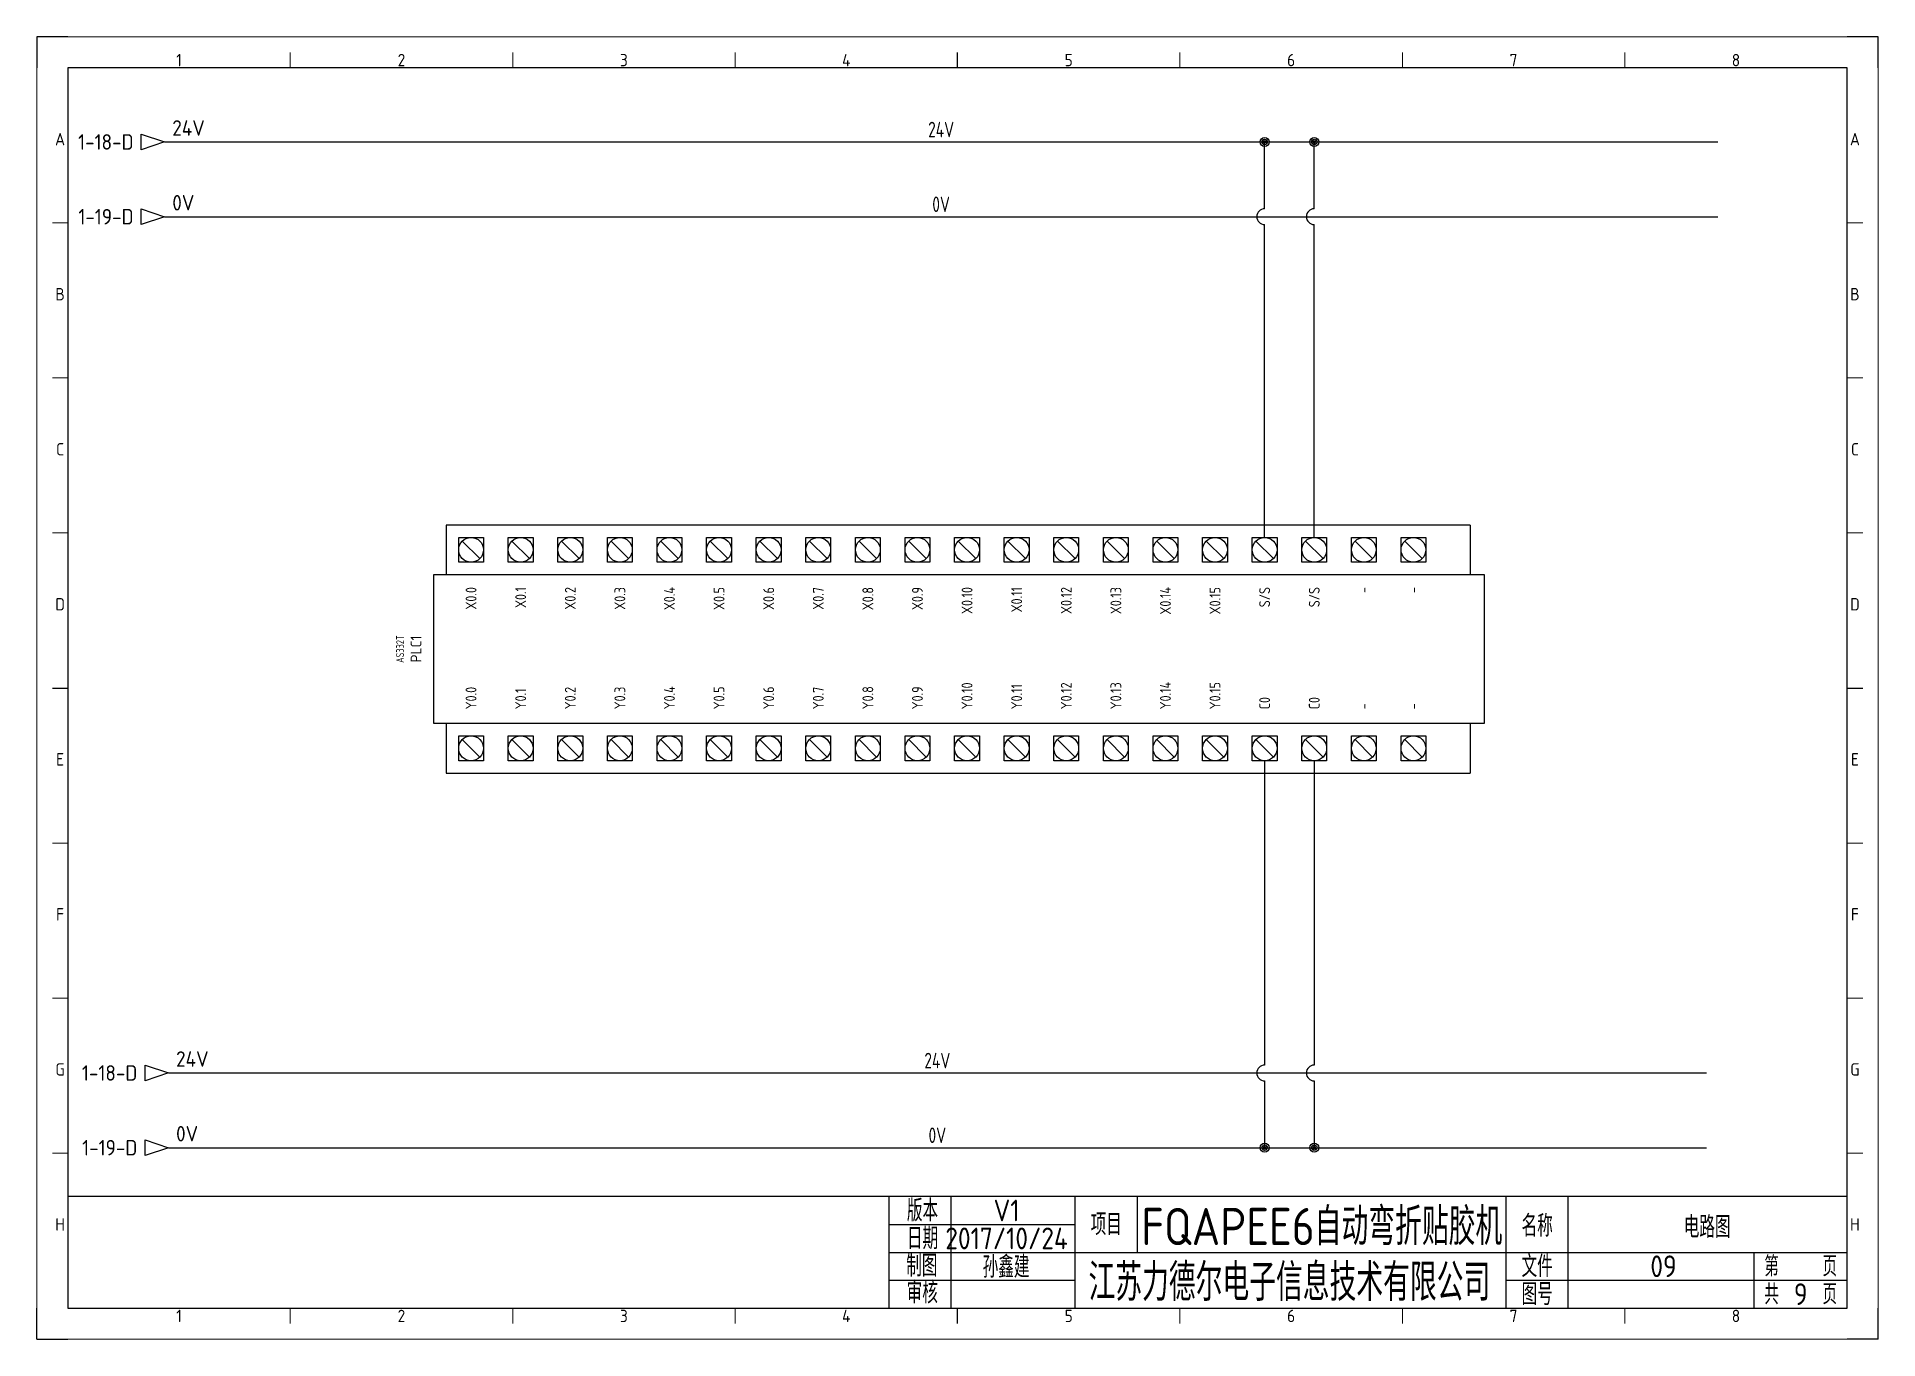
# Model space of a CAD drawing. Header units: millimetres. Extents: x 2425 to 3019, y 1396 to 1816.
import ezdxf
from ezdxf.enums import TextEntityAlignment as Align

# ---------------------------------------------------------------- set-up
doc = ezdxf.new("R2010")
doc.units = ezdxf.units.MM
for name, color, linetype in [('AE_BOR', 1, 'Continuous'), ('DESC', 150, 'Continuous'), ('SYMS', 7, 'Continuous'), ('TAGS', 150, 'Continuous'), ('TERMS', 123, 'Continuous'), ('WIRENO', 72, 'Continuous'), ('WIREREF_DEST', 52, 'Continuous'), ('WIRES', 7, 'Continuous'), ('XREF', 7, 'Continuous'), ('图框_标题栏属性', 1, 'Continuous'), ('图框_标题栏文字', 6, 'Continuous')]:
    doc.layers.add(name, color=color, linetype=linetype)
doc.styles.add('ACGBTS', font='ISOCP.SHX')
doc.styles.get("Standard").update_dxf_attribs({"font": 'arial.ttf'})
doc.styles.add('WD_IEC', font='ISOCP2.shx', dxfattribs={"height": 4, "bigfont": 'gbcbig.shx'})
doc.styles.add('工程字', font='gbenor.shx', dxfattribs={"bigfont": 'gbcbig.shx'})

# ---------------------------------------------------------------- blocks, each defined once
blk = doc.blocks.new('Border')
for p, q in [((584, 410), (10, 410)), ((10, 410), (10, 10)), ((584, 10), (584, 410)), ((10, 10), (584, 10))]:
    blk.add_line(p, q)
at = {"layer": 'AE_BOR', "color": 1, "lineweight": 30}
for p, q in [((10, 420), (0, 420)), ((0, 420), (0, 410)), ((594, 420), (584, 420)), ((594, 410), (594, 420)), ((297, 410), (297, 415)), ((5, 210), (10, 210)), ((584, 210), (589, 210)), ((0, 0), (0, 10)), ((297, 5), (297, 10)), ((594, 0), (594, 10)), ((0, 0), (10, 0)), ((594, 0), (584, 0))]:
    blk.add_line(p, q, dxfattribs=at)
at = {"layer": 'AE_BOR', "color": 1, "lineweight": 15}
for p, q in [((0, 420), (594, 420)), ((0, 0), (0, 420)), ((594, 420), (594, 0)), ((81.75, 410), (81.75, 415)), ((153.5, 410), (153.5, 415)), ((225.25, 410), (225.25, 415)), ((368.75, 410), (368.75, 415)), ((440.5, 410), (440.5, 415)), ((512.25, 410), (512.25, 415)), ((10, 360), (5, 360)), ((589, 360), (584, 360)), ((10, 310), (5, 310)), ((589, 310), (584, 310)), ((10, 260), (5, 260)), ((589, 260), (584, 260)), ((10, 160), (5, 160)), ((589, 160), (584, 160)), ((10, 110), (5, 110)), ((589, 110), (584, 110)), ((10, 60), (5, 60)), ((589, 60), (584, 60)), ((81.75, 5), (81.75, 10)), ((153.5, 5), (153.5, 10)), ((225.25, 5), (225.25, 10)), ((368.75, 5), (368.75, 10)), ((440.5, 5), (440.5, 10)), ((512.25, 5), (512.25, 10)), ((594, 0), (0, 0))]:
    blk.add_line(p, q, dxfattribs=at)
at = {"layer": 'AE_BOR', "color": 1, "lineweight": 15, "style": 'ACGBTS'}
for s, p in [('1', (45.875, 412.5)), ('2', (117.625, 412.5)), ('3', (189.375, 412.5)), ('4', (261.125, 412.5)), ('5', (332.875, 412.5)), ('6', (404.625, 412.5)), ('7', (476.375, 412.5)), ('8', (548.125, 412.5)), ('A', (7.5, 387)), ('A', (586.5, 387)), ('B', (7.5, 337)), ('B', (586.5, 337)), ('C', (7.5, 287)), ('C', (586.5, 287)), ('D', (7.5, 237)), ('D', (586.5, 237)), ('E', (7.5, 187)), ('E', (586.5, 187)), ('F', (7.5, 137)), ('F', (586.5, 137)), ('G', (7.5, 87)), ('G', (586.5, 87)), ('H', (7.5, 37)), ('H', (586.5, 37)), ('1', (45.875, 7.5)), ('2', (117.625, 7.5)), ('3', (189.375, 7.5)), ('4', (261.125, 7.5)), ('5', (332.875, 7.5)), ('6', (404.625, 7.5)), ('7', (476.375, 7.5)), ('8', (548.125, 7.5))]:
    blk.add_text(s, height=4, dxfattribs=at).set_placement(p, align=Align.MIDDLE)
blk = doc.blocks.new('TITLE3')
for p, q in [((-309, 0), (-309, 36)), ((-289, 0), (-289, 36)), ((-249, 0), (-249, 36)), ((-249, 0), (-249, 36)), ((-249, 0), (-249, 36)), ((-229, 36), (-229, 27)), ((-110, 0), (-110, 36)), ((-90, 0), (-90, 36)), ((-309, 27), (-249, 27)), ((-229, 27), (-229, 18)), ((-309, 18), (-248.01, 18)), ((-249, 18), (0, 18)), ((-30, 0), (-30, 18)), ((-309, 9), (-249, 9)), ((-110, 9), (0, 9)), ((-289, 4.18), (-289, 4.18)), ((-289, 4.18), (-289, 4.18))]:
    blk.add_line(p, q)
blk.add_lwpolyline([(-309, 36), (-574, 36), (-574, 0), (-309, 0)], close=True)
blk.add_lwpolyline([(-309, 0), (0, 0), (0, 36), (-309, 36)])
at = {"flags": 9}
blk.add_attdef('WD_TB', (0, 0), '', height=2.5, dxfattribs=at)
at = {"layer": '图框_标题栏属性', "style": '工程字'}
for tag, height, p in [('版本', 7, (-271.17, 31.5)), ('项目', 12, (-169.5, 27)), ('名称', 7, (-45.16, 26.53)), ('日期', 7, (-271.17, 22.5)), ('制图', 7, (-271.33, 13.69)), ('公司名称', 12, (-179.94, 9)), ('文件', 7, (-59.26, 13.5)), ('页数', 7, (-15, 13.5)), ('审核', 7, (-270.7, 4.72)), ('图号', 7, (-59.26, 4.5)), ('总数', 7, (-15, 4.5))]:
    blk.add_attdef(tag, text='', height=height, dxfattribs=at).set_placement(p, align=Align.MIDDLE)
at = {"layer": '图框_标题栏文字', "style": '工程字'}
for s, height, p in [('版本', 7, (-298.29, 31.5)), ('项目', 7, (-239, 27)), ('名称', 7, (-100, 26.53)), ('日期', 7, (-298.29, 22.5)), ('制图', 7, (-298.51, 13.69)), ('文件', 7, (-100, 13.5)), ('第    页', 6.5, (-15, 13.5)), ('审核', 7, (-298.37, 5.01)), ('图号', 7, (-100, 4.5)), ('共    页', 6.5, (-15, 4.5))]:
    blk.add_text(s, height=height, dxfattribs=at).set_placement(p, align=Align.MIDDLE_CENTER)
blk = doc.blocks.new('PLCIO_AS332T')
for p, q in [((40.47, 36.99), (-289.88, 36.99)), ((-289.88, 36.99), (-289.88, 20.99)), ((40.47, 36.99), (40.47, 20.99)), ((-285.88, 32.99), (-277.88, 32.99)), ((-285.88, 24.99), (-285.88, 32.99)), ((-284.71, 31.82), (-279.05, 26.16)), ((-277.88, 32.99), (-277.88, 24.99)), ((-269.88, 32.99), (-261.88, 32.99)), ((-269.88, 24.99), (-269.88, 32.99)), ((-268.71, 31.82), (-263.05, 26.16)), ((-261.88, 32.99), (-261.88, 24.99)), ((-253.88, 32.99), (-245.88, 32.99)), ((-253.88, 24.99), (-253.88, 32.99)), ((-252.71, 31.82), (-247.05, 26.16)), ((-245.88, 32.99), (-245.88, 24.99)), ((-237.88, 32.99), (-229.88, 32.99)), ((-237.88, 32.99), (-229.88, 32.99)), ((-237.88, 24.99), (-237.88, 32.99)), ((-237.88, 24.99), (-237.88, 32.99)), ((-236.71, 31.82), (-231.05, 26.16)), ((-229.88, 32.99), (-229.88, 24.99)), ((-229.88, 32.99), (-229.88, 24.99)), ((-221.88, 32.99), (-213.88, 32.99)), ((-221.88, 24.99), (-221.88, 32.99)), ((-220.71, 31.82), (-215.05, 26.16)), ((-213.88, 32.99), (-213.88, 24.99)), ((-205.88, 32.99), (-197.88, 32.99)), ((-205.88, 24.99), (-205.88, 32.99)), ((-204.71, 31.82), (-199.05, 26.16)), ((-197.88, 32.99), (-197.88, 24.99)), ((-189.88, 32.99), (-181.88, 32.99)), ((-189.88, 24.99), (-189.88, 32.99)), ((-188.71, 31.82), (-183.05, 26.16)), ((-181.88, 32.99), (-181.88, 24.99)), ((-173.88, 32.99), (-165.88, 32.99)), ((-173.88, 24.99), (-173.88, 32.99)), ((-172.71, 31.82), (-167.05, 26.16)), ((-165.88, 32.99), (-165.88, 24.99)), ((-157.88, 32.99), (-149.88, 32.99)), ((-157.88, 24.99), (-157.88, 32.99)), ((-156.71, 31.82), (-151.05, 26.16)), ((-149.88, 32.99), (-149.88, 24.99)), ((-141.88, 32.99), (-133.88, 32.99)), ((-141.88, 24.99), (-141.88, 32.99)), ((-140.71, 31.82), (-135.05, 26.16)), ((-133.88, 32.99), (-133.88, 24.99)), ((-125.88, 32.99), (-117.88, 32.99)), ((-125.88, 24.99), (-125.88, 32.99)), ((-124.71, 31.82), (-119.05, 26.16)), ((-117.88, 32.99), (-117.88, 24.99)), ((-109.88, 32.99), (-101.88, 32.99)), ((-109.88, 24.99), (-109.88, 32.99)), ((-108.71, 31.82), (-103.05, 26.16)), ((-101.88, 32.99), (-101.88, 24.99)), ((-93.88, 32.99), (-85.88, 32.99)), ((-93.88, 24.99), (-93.88, 32.99)), ((-92.71, 31.82), (-87.05, 26.16)), ((-85.88, 32.99), (-85.88, 24.99)), ((-77.88, 32.99), (-69.88, 32.99)), ((-77.88, 24.99), (-77.88, 32.99)), ((-76.71, 31.82), (-71.05, 26.16)), ((-69.88, 32.99), (-69.88, 24.99)), ((-61.88, 32.99), (-53.88, 32.99)), ((-61.88, 24.99), (-61.88, 32.99)), ((-60.71, 31.82), (-55.05, 26.16)), ((-53.88, 32.99), (-53.88, 24.99)), ((-45.88, 32.99), (-37.88, 32.99)), ((-45.88, 24.99), (-45.88, 32.99)), ((-44.71, 31.82), (-39.05, 26.16)), ((-37.88, 32.99), (-37.88, 24.99)), ((-29.88, 32.99), (-21.88, 32.99)), ((-29.88, 24.99), (-29.88, 32.99)), ((-28.71, 31.82), (-23.05, 26.16)), ((-21.88, 32.99), (-21.88, 24.99)), ((-13.88, 32.99), (-5.88, 32.99)), ((-13.88, 24.99), (-13.88, 32.99)), ((-12.71, 31.82), (-7.05, 26.16)), ((-5.88, 32.99), (-5.88, 24.99)), ((2.12, 32.99), (10.12, 32.99)), ((2.12, 24.99), (2.12, 32.99)), ((3.29, 31.82), (8.95, 26.16)), ((10.12, 32.99), (10.12, 24.99)), ((18.12, 32.99), (26.12, 32.99)), ((18.12, 24.99), (18.12, 32.99)), ((19.29, 31.82), (24.95, 26.16)), ((26.12, 32.99), (26.12, 24.99)), ((-277.88, 24.99), (-285.88, 24.99)), ((-261.88, 24.99), (-269.88, 24.99)), ((-245.88, 24.99), (-253.88, 24.99)), ((-229.88, 24.99), (-237.88, 24.99)), ((-229.88, 24.99), (-237.88, 24.99)), ((-213.88, 24.99), (-221.88, 24.99)), ((-197.88, 24.99), (-205.88, 24.99)), ((-181.88, 24.99), (-189.88, 24.99)), ((-165.88, 24.99), (-173.88, 24.99)), ((-149.88, 24.99), (-157.88, 24.99)), ((-133.88, 24.99), (-141.88, 24.99)), ((-117.88, 24.99), (-125.88, 24.99)), ((-101.88, 24.99), (-109.88, 24.99)), ((-85.88, 24.99), (-93.88, 24.99)), ((-69.88, 24.99), (-77.88, 24.99)), ((-53.88, 24.99), (-61.88, 24.99)), ((-37.88, 24.99), (-45.88, 24.99)), ((-21.88, 24.99), (-29.88, 24.99)), ((-5.88, 24.99), (-13.88, 24.99)), ((10.12, 24.99), (2.12, 24.99)), ((26.12, 24.99), (18.12, 24.99)), ((-293.88, 20.99), (44.95, 20.99)), ((-293.88, -27.01), (-293.88, 20.99)), ((44.95, 20.99), (44.95, -27.01)), ((-289.88, -27.01), (-293.88, -27.01)), ((-49.88, -27.01), (-289.88, -27.01)), ((-289.88, -27.01), (-289.88, -43.01)), ((44.95, -27.01), (-49.88, -27.01)), ((40.47, -27.01), (40.47, -43.01)), ((-285.88, -39.01), (-285.88, -31.01)), ((-285.88, -31.01), (-277.88, -31.01)), ((-284.71, -32.18), (-279.05, -37.84)), ((-277.88, -31.01), (-277.88, -39.01)), ((-269.88, -39.01), (-269.88, -31.01)), ((-269.88, -39.01), (-269.88, -31.01)), ((-269.88, -31.01), (-261.88, -31.01)), ((-269.88, -31.01), (-261.88, -31.01)), ((-268.71, -32.18), (-263.05, -37.84)), ((-261.88, -31.01), (-261.88, -39.01)), ((-261.88, -31.01), (-261.88, -39.01)), ((-253.88, -39.01), (-253.88, -31.01)), ((-253.88, -39.01), (-253.88, -31.01)), ((-253.88, -31.01), (-245.88, -31.01)), ((-253.88, -31.01), (-245.88, -31.01)), ((-252.71, -32.18), (-247.05, -37.84)), ((-245.88, -31.01), (-245.88, -39.01)), ((-245.88, -31.01), (-245.88, -39.01)), ((-237.88, -39.01), (-237.88, -31.01)), ((-237.88, -39.01), (-237.88, -31.01)), ((-237.88, -31.01), (-229.88, -31.01)), ((-237.88, -31.01), (-229.88, -31.01)), ((-236.71, -32.18), (-231.05, -37.84)), ((-229.88, -31.01), (-229.88, -39.01)), ((-229.88, -31.01), (-229.88, -39.01)), ((-221.88, -39.01), (-221.88, -31.01)), ((-221.88, -39.01), (-221.88, -31.01)), ((-221.88, -31.01), (-213.88, -31.01)), ((-221.88, -31.01), (-213.88, -31.01)), ((-220.71, -32.18), (-215.05, -37.84)), ((-213.88, -31.01), (-213.88, -39.01)), ((-213.88, -31.01), (-213.88, -39.01)), ((-205.88, -39.01), (-205.88, -31.01)), ((-205.88, -39.01), (-205.88, -31.01)), ((-205.88, -31.01), (-197.88, -31.01)), ((-205.88, -31.01), (-197.88, -31.01)), ((-204.71, -32.18), (-199.05, -37.84)), ((-197.88, -31.01), (-197.88, -39.01)), ((-197.88, -31.01), (-197.88, -39.01)), ((-189.88, -39.01), (-189.88, -31.01)), ((-189.88, -39.01), (-189.88, -31.01)), ((-189.88, -31.01), (-181.88, -31.01)), ((-189.88, -31.01), (-181.88, -31.01)), ((-188.71, -32.18), (-183.05, -37.84)), ((-181.88, -31.01), (-181.88, -39.01)), ((-181.88, -31.01), (-181.88, -39.01)), ((-173.88, -39.01), (-173.88, -31.01)), ((-173.88, -39.01), (-173.88, -31.01)), ((-173.88, -31.01), (-165.88, -31.01)), ((-173.88, -31.01), (-165.88, -31.01)), ((-172.71, -32.18), (-167.05, -37.84)), ((-165.88, -31.01), (-165.88, -39.01)), ((-165.88, -31.01), (-165.88, -39.01)), ((-157.88, -39.01), (-157.88, -31.01)), ((-157.88, -39.01), (-157.88, -31.01)), ((-157.88, -31.01), (-149.88, -31.01)), ((-157.88, -31.01), (-149.88, -31.01)), ((-156.71, -32.18), (-151.05, -37.84)), ((-149.88, -31.01), (-149.88, -39.01)), ((-149.88, -31.01), (-149.88, -39.01)), ((-141.88, -39.01), (-141.88, -31.01)), ((-141.88, -39.01), (-141.88, -31.01)), ((-141.88, -31.01), (-133.88, -31.01)), ((-141.88, -31.01), (-133.88, -31.01)), ((-140.71, -32.18), (-135.05, -37.84)), ((-133.88, -31.01), (-133.88, -39.01)), ((-133.88, -31.01), (-133.88, -39.01)), ((-125.88, -39.01), (-125.88, -31.01)), ((-125.88, -39.01), (-125.88, -31.01)), ((-125.88, -31.01), (-117.88, -31.01)), ((-125.88, -31.01), (-117.88, -31.01)), ((-124.71, -32.18), (-119.05, -37.84)), ((-117.88, -31.01), (-117.88, -39.01)), ((-117.88, -31.01), (-117.88, -39.01)), ((-109.88, -39.01), (-109.88, -31.01)), ((-109.88, -39.01), (-109.88, -31.01)), ((-109.88, -31.01), (-101.88, -31.01)), ((-109.88, -31.01), (-101.88, -31.01)), ((-108.71, -32.18), (-103.05, -37.84)), ((-101.88, -31.01), (-101.88, -39.01)), ((-101.88, -31.01), (-101.88, -39.01)), ((-93.88, -39.01), (-93.88, -31.01)), ((-93.88, -39.01), (-93.88, -31.01)), ((-93.88, -31.01), (-85.88, -31.01)), ((-93.88, -31.01), (-85.88, -31.01)), ((-92.71, -32.18), (-87.05, -37.84)), ((-85.88, -31.01), (-85.88, -39.01)), ((-85.88, -31.01), (-85.88, -39.01)), ((-77.88, -39.01), (-77.88, -31.01)), ((-77.88, -39.01), (-77.88, -31.01)), ((-77.88, -31.01), (-69.88, -31.01)), ((-77.88, -31.01), (-69.88, -31.01)), ((-76.71, -32.18), (-71.05, -37.84)), ((-69.88, -31.01), (-69.88, -39.01)), ((-69.88, -31.01), (-69.88, -39.01)), ((-61.88, -31.01), (-53.88, -31.01)), ((-61.88, -31.01), (-53.88, -31.01)), ((-61.88, -39.01), (-61.88, -31.01)), ((-61.88, -39.01), (-61.88, -31.01)), ((-60.71, -32.18), (-55.05, -37.84)), ((-53.88, -31.01), (-53.88, -39.01)), ((-53.88, -31.01), (-53.88, -39.01)), ((-45.88, -39.01), (-45.88, -31.01)), ((-45.88, -39.01), (-45.88, -31.01)), ((-45.88, -31.01), (-37.88, -31.01)), ((-45.88, -31.01), (-37.88, -31.01)), ((-44.71, -32.18), (-39.05, -37.84)), ((-37.88, -31.01), (-37.88, -39.01)), ((-37.88, -31.01), (-37.88, -39.01)), ((-29.88, -31.01), (-21.88, -31.01)), ((-29.88, -31.01), (-21.88, -31.01)), ((-29.88, -39.01), (-29.88, -31.01)), ((-29.88, -39.01), (-29.88, -31.01)), ((-28.71, -32.18), (-23.05, -37.84)), ((-21.88, -31.01), (-21.88, -39.01)), ((-21.88, -31.01), (-21.88, -39.01)), ((-13.88, -39.01), (-13.88, -31.01)), ((-13.88, -39.01), (-13.88, -31.01)), ((-13.88, -31.01), (-5.88, -31.01)), ((-13.88, -31.01), (-5.88, -31.01)), ((-12.71, -32.18), (-7.05, -37.84)), ((-5.88, -31.01), (-5.88, -39.01)), ((-5.88, -31.01), (-5.88, -39.01)), ((2.12, -39.01), (2.12, -31.01)), ((2.12, -39.01), (2.12, -31.01)), ((2.12, -31.01), (10.12, -31.01)), ((2.12, -31.01), (10.12, -31.01)), ((3.29, -32.18), (8.95, -37.84)), ((10.12, -31.01), (10.12, -39.01)), ((10.12, -31.01), (10.12, -39.01)), ((18.12, -31.01), (26.12, -31.01)), ((18.12, -31.01), (26.12, -31.01)), ((18.12, -39.01), (18.12, -31.01)), ((18.12, -39.01), (18.12, -31.01)), ((19.29, -32.18), (24.95, -37.84)), ((26.12, -31.01), (26.12, -39.01)), ((26.12, -31.01), (26.12, -39.01)), ((-277.88, -39.01), (-285.88, -39.01)), ((-261.88, -39.01), (-269.88, -39.01)), ((-261.88, -39.01), (-269.88, -39.01)), ((-245.88, -39.01), (-253.88, -39.01)), ((-245.88, -39.01), (-253.88, -39.01)), ((-229.88, -39.01), (-237.88, -39.01)), ((-229.88, -39.01), (-237.88, -39.01)), ((-213.88, -39.01), (-221.88, -39.01)), ((-213.88, -39.01), (-221.88, -39.01)), ((-197.88, -39.01), (-205.88, -39.01)), ((-197.88, -39.01), (-205.88, -39.01)), ((-181.88, -39.01), (-189.88, -39.01)), ((-181.88, -39.01), (-189.88, -39.01)), ((-165.88, -39.01), (-173.88, -39.01)), ((-165.88, -39.01), (-173.88, -39.01)), ((-149.88, -39.01), (-157.88, -39.01)), ((-149.88, -39.01), (-157.88, -39.01)), ((-133.88, -39.01), (-141.88, -39.01)), ((-133.88, -39.01), (-141.88, -39.01)), ((-117.88, -39.01), (-125.88, -39.01)), ((-117.88, -39.01), (-125.88, -39.01)), ((-101.88, -39.01), (-109.88, -39.01)), ((-101.88, -39.01), (-109.88, -39.01)), ((-85.88, -39.01), (-93.88, -39.01)), ((-85.88, -39.01), (-93.88, -39.01)), ((-69.88, -39.01), (-77.88, -39.01)), ((-69.88, -39.01), (-77.88, -39.01)), ((-53.88, -39.01), (-61.88, -39.01)), ((-53.88, -39.01), (-61.88, -39.01)), ((-37.88, -39.01), (-45.88, -39.01)), ((-37.88, -39.01), (-45.88, -39.01)), ((-21.88, -39.01), (-29.88, -39.01)), ((-21.88, -39.01), (-29.88, -39.01)), ((-5.88, -39.01), (-13.88, -39.01)), ((-5.88, -39.01), (-13.88, -39.01)), ((10.12, -39.01), (2.12, -39.01)), ((10.12, -39.01), (2.12, -39.01)), ((26.12, -39.01), (18.12, -39.01)), ((26.12, -39.01), (18.12, -39.01)), ((-289.88, -43.01), (40.47, -43.01))]:
    blk.add_line(p, q)
for centre in [(-281.88, 28.99), (-265.88, 28.99), (-249.88, 28.99), (-233.88, 28.99), (-217.88, 28.99), (-201.88, 28.99), (-185.88, 28.99), (-169.88, 28.99), (-153.88, 28.99), (-137.88, 28.99), (-121.88, 28.99), (-105.88, 28.99), (-89.88, 28.99), (-73.88, 28.99), (-57.88, 28.99), (-41.88, 28.99), (-25.88, 28.99), (-9.88, 28.99), (6.12, 28.99), (22.12, 28.99), (-281.88, -35.01), (-265.88, -35.01), (-249.88, -35.01), (-233.88, -35.01), (-217.88, -35.01), (-201.88, -35.01), (-185.88, -35.01), (-169.88, -35.01), (-153.88, -35.01), (-137.88, -35.01), (-121.88, -35.01), (-105.88, -35.01), (-89.88, -35.01), (-73.88, -35.01), (-57.88, -35.01), (-41.88, -35.01), (-25.88, -35.01), (-9.88, -35.01), (6.12, -35.01), (22.12, -35.01)]:
    blk.add_circle(centre, 4)
at = {"style": 'WD_IEC'}
for tag, p, width in [('DESCA41', (-283.38, 60.92), 0.9), ('DESCB41', (-276.38, 60.92), 0.9), ('DESCA42', (-267.38, 60.92), 0.9), ('DESCB42', (-260.38, 60.92), 0.9), ('DESCA43', (-251.38, 60.92), 0.9), ('DESCB43', (-244.38, 60.92), 0.9), ('DESCA44', (-235.38, 60.92), 0.9), ('DESCB44', (-228.38, 60.92), 0.9), ('DESCA45', (-219.38, 60.92), 0.9), ('DESCB45', (-212.38, 60.92), 0.9), ('DESCA46', (-203.38, 60.92), 0.9), ('DESCB46', (-196.38, 60.92), 0.9), ('DESCA47', (-187.38, 60.92), 0.9), ('DESCB47', (-180.38, 60.92), 0.9), ('DESCA48', (-171.38, 60.92), 0.9), ('DESCB48', (-164.38, 60.92), 0.9), ('DESCA49', (-155.38, 60.92), 0.9), ('DESCB49', (-148.38, 60.92), 0.9), ('DESCA50', (-139.38, 60.92), 0.9), ('DESCB50', (-132.38, 60.92), 0.9), ('DESCA51', (-123.38, 60.92), 0.9), ('DESCA52', (-107.38, 60.92), 0.9), ('DESCB52', (-100.38, 60.92), 0.9), ('DESCA53', (-91.38, 60.92), 0.9), ('DESCB53', (-84.38, 60.92), 0.9), ('DESCA54', (-75.38, 60.92), 0.9), ('DESCB54', (-68.38, 60.92), 0.9), ('DESCA55', (-59.38, 60.92), 0.9), ('DESCB55', (-52.38, 60.92), 0.9), ('DESCA56', (-43.38, 60.92), 0.9), ('DESCB56', (-36.38, 60.92), 0.9), ('DESCB51', (-116.38, 60.92), 0.9), ('WDTAGALT', (-331.88, -15.01), 0.8)]:
    blk.add_attdef(tag, p, '', height=4, rotation=90, dxfattribs=dict(at, width=width))
at = {"style": 'WD_IEC', "width": 0.9}
for tag, p in [('TERM41', (-279.88, 34.22)), ('TERM42', (-263.88, 34.22)), ('TERM43', (-247.88, 34.22)), ('TERM44', (-231.88, 34.22)), ('TERM45', (-215.88, 34.22)), ('TERM46', (-199.88, 34.22)), ('TERM47', (-183.88, 34.22)), ('TERM48', (-167.88, 34.22)), ('TERM49', (-151.88, 34.22)), ('TERM50', (-135.88, 34.22)), ('TERM51', (-119.88, 34.22)), ('TERM52', (-103.88, 34.22)), ('TERM53', (-87.88, 34.22)), ('TERM54', (-71.88, 34.22)), ('TERM55', (-55.88, 34.22)), ('TERM56', (-39.88, 34.22)), ('TERM57', (-23.88, 34.22)), ('TERM58', (-7.88, 34.22)), ('TERM59', (8.12, 34.22)), ('TERM60', (24.12, 34.22))]:
    blk.add_attdef(tag, text='', height=2.5, rotation=90, dxfattribs=at).set_placement(p, align=Align.TOP_LEFT)
at = {"style": 'WD_IEC', "flags": 1}
for tag, p in [('X2TERM41', (-281.88, 32.99)), ('X2TERM42', (-265.88, 32.99)), ('X2TERM43', (-249.88, 32.99)), ('X2TERM44', (-233.88, 32.99)), ('X2TERM45', (-217.88, 32.99)), ('X2TERM46', (-201.88, 32.99)), ('X2TERM47', (-185.88, 32.99)), ('X2TERM48', (-169.88, 32.99)), ('X2TERM49', (-153.88, 32.99)), ('X2TERM50', (-137.88, 32.99)), ('X2TERM51', (-121.88, 32.99)), ('X2TERM52', (-105.88, 32.99)), ('X2TERM53', (-89.88, 32.99)), ('X2TERM54', (-73.88, 32.99)), ('X2TERM55', (-57.88, 32.99)), ('X2TERM56', (-41.88, 32.99)), ('X2TERM57', (-25.88, 32.99)), ('X2TERM58', (-9.88, 32.99)), ('X2TERM59', (6.12, 32.99)), ('X2TERM60', (22.12, 32.99)), ('X8TERM01', (-281.88, -39.01)), ('X8TERM02', (-265.88, -39.01)), ('X8TERM03', (-249.88, -39.01)), ('X8TERM04', (-233.88, -39.01)), ('X8TERM05', (-217.88, -39.01)), ('X8TERM06', (-201.88, -39.01)), ('X8TERM07', (-185.88, -39.01)), ('X8TERM08', (-169.88, -39.01)), ('X8TERM09', (-153.88, -39.01)), ('X8TERM10', (-137.88, -39.01)), ('X8TERM11', (-121.88, -39.01)), ('X8TERM12', (-105.88, -39.01)), ('X8TERM13', (-89.88, -39.01)), ('X8TERM14', (-73.88, -39.01)), ('X8TERM15', (-57.88, -39.01)), ('X8TERM16', (-41.88, -39.01)), ('X8TERM17', (-25.88, -39.01)), ('X8TERM18', (-9.88, -39.01)), ('X8TERM19', (6.12, -39.01)), ('X8TERM20', (22.12, -39.01))]:
    blk.add_attdef(tag, p, '', height=0.35, rotation=90, dxfattribs=at)
at = {"style": 'WD_IEC', "width": 0.9}
for tag, p in [('TAGA41', (-281.88, 16.99)), ('TAGA42', (-265.88, 16.99)), ('TAGA43', (-249.88, 16.99)), ('TAGA44', (-233.88, 16.99)), ('TAGA45', (-217.88, 16.99)), ('TAGA46', (-201.88, 16.99)), ('TAGA47', (-185.88, 16.99)), ('TAGA48', (-169.88, 16.99)), ('TAGA49', (-153.88, 16.99)), ('TAGA50', (-137.88, 16.99)), ('TAGA51', (-121.88, 16.99)), ('TAGA52', (-105.88, 16.99)), ('TAGA53', (-89.88, 16.99)), ('TAGA54', (-73.88, 16.99)), ('TAGA55', (-57.88, 16.99)), ('TAGA56', (-41.88, 16.99)), ('TERMDESC57', (-25.88, 16.99)), ('TERMDESC58', (-9.88, 16.99)), ('TERMDESC59', (6.12, 16.99)), ('TERMDESC60', (22.12, 16.99))]:
    blk.add_attdef(tag, text='', height=3.5, rotation=90, dxfattribs=at).set_placement(p, align=Align.MIDDLE_RIGHT)
at = {"linetype": 'Continuous', "style": 'WD_IEC', "flags": 9}
for tag, p in [('ASSYCODE', (-320.88, 4.35)), ('FAMILY', (-320.09, 4.38))]:
    blk.add_attdef(tag, text='', height=0.32, rotation=90, dxfattribs=at).set_placement(p, align=Align.CENTER)
at = {"style": 'WD_IEC'}
for tag, p in [('LINE1', (-312.59, -3.01)), ('LINE2', (-307.59, -3.01)), ('TAG1', (-297.88, -3.01))]:
    blk.add_attdef(tag, text='', height=3.5, rotation=90, dxfattribs=at).set_placement(p, align=Align.CENTER)
for tag, width, p in [('INST', 0.8, (-328.04, -3.01)), ('LOC', 0.8, (-324.6, -3.01)), ('MFG', 0.8, (-320.59, -3.01)), ('CAT', 0.9, (-317.09, -3.01)), ('DESC', 0.8, (-303.54, -3.01))]:
    blk.add_attdef(tag, text='', height=2.5, rotation=90, dxfattribs=dict(at, width=width)).set_placement(p, align=Align.CENTER)
at = {"style": 'WD_IEC', "width": 0.9}
for tag, p in [('TERMDESC17', (-25.88, -22.45)), ('TERMDESC18', (-9.88, -22.45)), ('TERMDESC19', (6.12, -22.45)), ('TERMDESC20', (22.12, -22.45)), ('TAGA01', (-281.88, -22.45)), ('TAGA02', (-265.88, -22.45)), ('TAGA03', (-249.88, -22.45)), ('TAGA04', (-233.88, -22.45)), ('TAGA05', (-217.88, -22.45)), ('TAGA06', (-201.88, -22.45)), ('TAGA07', (-185.88, -22.45)), ('TAGA08', (-169.88, -22.45)), ('TAGA09', (-153.88, -22.45)), ('TAGA10', (-137.88, -22.45)), ('TAGA11', (-121.88, -22.45)), ('TAGA12', (-105.88, -22.45)), ('TAGA13', (-89.88, -22.45)), ('TAGA14', (-73.88, -22.45)), ('TAGA15', (-57.88, -22.45)), ('TAGA16', (-41.88, -22.45))]:
    blk.add_attdef(tag, text='', height=3.5, rotation=90, dxfattribs=at).set_placement(p, align=Align.MIDDLE_LEFT)
for tag, p in [('TERM01', (-279.88, -39.92)), ('TERM02', (-263.88, -40.05)), ('TERM03', (-247.88, -40.05)), ('TERM04', (-231.88, -40.05)), ('TERM05', (-215.88, -40.05)), ('TERM06', (-199.88, -40.05)), ('TERM07', (-183.88, -40.05)), ('TERM08', (-167.88, -40.05)), ('TERM09', (-151.88, -40.05)), ('TERM10', (-135.88, -40.05)), ('TERM11', (-119.88, -40.05)), ('TERM12', (-103.88, -40.05)), ('TERM13', (-87.88, -40.05)), ('TERM14', (-71.88, -40.05)), ('TERM15', (-55.88, -40.05)), ('TERM16', (-39.88, -40.05)), ('TERM17', (-23.88, -40.05)), ('TERM18', (-7.88, -40.05)), ('TERM19', (8.12, -40.05)), ('TERM20', (24.12, -40.05))]:
    blk.add_attdef(tag, text='', height=2.5, rotation=90, dxfattribs=at).set_placement(p, align=Align.TOP_RIGHT)
for tag, p in [('DESCA01', (-283.38, -67.08)), ('DESCB01', (-276.38, -67.08)), ('DESCA02', (-267.38, -67.08)), ('DESCB02', (-260.38, -67.08)), ('DESCA03', (-251.38, -67.08)), ('DESCB03', (-244.38, -67.08)), ('DESCA04', (-235.38, -67.08)), ('DESCB04', (-228.38, -67.08)), ('DESCA05', (-219.38, -67.08)), ('DESCB05', (-212.38, -67.08)), ('DESCA06', (-203.38, -67.08)), ('DESCB06', (-196.38, -67.08)), ('DESCA07', (-187.38, -67.08)), ('DESCB07', (-180.38, -67.08)), ('DESCA08', (-171.38, -67.08)), ('DESCB08', (-164.38, -67.08)), ('DESCA09', (-155.38, -67.08)), ('DESCB09', (-148.38, -67.08)), ('DESCA10', (-139.38, -67.08)), ('DESCB10', (-132.38, -67.08)), ('DESCA11', (-123.38, -67.08)), ('DESCB11', (-116.38, -67.08)), ('DESCA12', (-107.38, -67.08)), ('DESCB12', (-100.38, -67.08)), ('DESCA13', (-91.38, -67.08)), ('DESCB13', (-84.38, -67.08)), ('DESCA14', (-75.38, -67.08)), ('DESCB14', (-68.38, -67.08)), ('DESCA15', (-59.38, -67.08)), ('DESCB15', (-52.38, -67.08)), ('DESCA16', (-43.38, -67.08)), ('DESCB16', (-36.38, -67.08))]:
    blk.add_attdef(tag, text='', height=4, rotation=90, dxfattribs=at).set_placement(p, align=Align.RIGHT)
blk = doc.blocks.new('HA1D3')
blk.add_lwpolyline([(0, 0), (-3.75, -1.25), (-3.75, 1.25)], close=True)
at = {"style": 'WD_IEC'}
for tag, p, height, flags in [('WIRENO', (1.25, 1), 2.5, 8), ('X1TERM01', (0, 0), 0.32, 1)]:
    blk.add_attdef(tag, p, '', height=height, dxfattribs=dict(at, flags=flags))
blk.add_attdef('XREF', text='', height=2.5, dxfattribs=at).set_placement((-5, 0), align=Align.MIDDLE_RIGHT)
at = {"style": 'WD_IEC', "flags": 1}
blk.add_attdef('SIGCODE', text='', height=1, dxfattribs=at).set_placement((-2.5, 1.8), align=Align.RIGHT)
at = {"style": 'WD_IEC'}
blk.add_attdef('DESC1', text='', height=2.5, dxfattribs=at).set_placement((1.25, -1), align=Align.TOP_LEFT)
blk = doc.blocks.new('WD_WNH')
at = {"linetype": 'Continuous', "style": 'WD_IEC', "width": 0.8}
blk.add_attdef('WIRENO', text='', height=2.5, dxfattribs=at).set_placement((0, 0.75), align=Align.CENTER)
at = {"style": 'WD_IEC', "flags": 1}
for tag, p in [('W08USER', (0, 0.375)), ('W04USER', (0, 0.875)), ('W05USER', (0, 0.75)), ('W09USER', (0, 0.25)), ('W03USER', (0, 1)), ('W06USER', (0, 0.625)), ('W07USER', (0, 0.5)), ('W02USER', (0, 1.125)), ('W01USER', (0, 1.25)), ('W10USER', (0, 0.125))]:
    blk.add_attdef(tag, text='', height=0.08, dxfattribs=at).set_placement(p, align=Align.CENTER)
blk = doc.blocks.new('WDDOT')
for radius in [0.72, 0.449, 0.223]:
    blk.add_circle((0, 0), radius)

msp = doc.modelspace()

# ---------------------------------------------------------------- linework, layer by layer
at = {"layer": 'WIRES'}
for p, q in [((2466.43, 1781.98), (2967.47, 1781.98)), ((2821.31, 1760.42), (2821.31, 1781.98)), ((2837.31, 1760.42), (2837.31, 1781.98)), ((2466.43, 1757.88), (2967.47, 1757.88)), ((2821.31, 1654.44), (2821.31, 1755.34)), ((2837.31, 1654.44), (2837.31, 1755.34)), ((2821.31, 1582.44), (2821.31, 1484.27)), ((2837.31, 1582.44), (2837.31, 1484.27)), ((2467.65, 1481.73), (2963.81, 1481.73)), ((2821.31, 1479.19), (2821.31, 1457.63)), ((2837.31, 1479.19), (2837.31, 1457.63)), ((2467.65, 1457.63), (2963.81, 1457.63))]:
    msp.add_line(p, q, dxfattribs=at)
for centre in [(2821.31, 1757.88), (2837.31, 1757.88), (2821.31, 1481.73), (2837.31, 1481.73)]:
    msp.add_arc(centre, 2.54, 90, 270, dxfattribs=at)

# ---------------------------------------------------------------- block references
msp.add_blockref('Border', (2425.23, 1395.88))
msp.add_blockref('TITLE3', (3009.23, 1405.88)).add_auto_attribs({'总数': '9', '文件': '09', '名称': '电路图', '公司名称': '江苏力德尔电子信息技术有限公司', '项目': 'FQAPEE6自动弯折贴胶机', '制图': '孙鑫建', '日期': '2017/10/24', '版本': 'V1'})
at = {"layer": 'SYMS'}
ref = msp.add_blockref('HA1D3', (2466.43, 1781.98), dxfattribs=dict(at, xscale=2, yscale=2, zscale=2))
ref.add_attrib('XREF', '1-18-D', dxfattribs={"layer": 'XREF', "height": 5, "style": 'WD_IEC'}).set_placement((2456.43, 1781.98), align=Align.MIDDLE_RIGHT)
ref.add_attrib('WIRENO', '24V', (2468.93, 1783.98), dxfattribs={"layer": 'WIREREF_DEST', "height": 5, "style": 'WD_IEC', "flags": 8})
at = {"layer": 'SYMS', "xscale": 2, "yscale": 2, "zscale": 2}
for p in [(2821.31, 1781.98), (2837.31, 1781.98), (2821.31, 1457.63), (2837.31, 1457.63)]:
    msp.add_blockref('WDDOT', p, dxfattribs=at)
at = {"layer": 'SYMS'}
ref = msp.add_blockref('HA1D3', (2466.43, 1757.88), dxfattribs=dict(at, xscale=2, yscale=2, zscale=2))
ref.add_attrib('XREF', '1-19-D', dxfattribs={"layer": 'XREF', "height": 5, "style": 'WD_IEC'}).set_placement((2456.43, 1757.88), align=Align.MIDDLE_RIGHT)
ref.add_attrib('WIRENO', '0V', (2468.93, 1759.88), dxfattribs={"layer": 'WIREREF_DEST', "height": 5, "style": 'WD_IEC', "flags": 8})
ref = msp.add_blockref('PLCIO_AS332T', (2847.19, 1621.45), dxfattribs=at)
ref.add_attrib('TERMDESC60', '-', dxfattribs={"layer": 'TERMS', "height": 3.5, "rotation": 90, "style": 'WD_IEC', "width": 0.9}).set_placement((2869.31, 1638.44), align=Align.MIDDLE_RIGHT)
ref.add_attrib('TERMDESC59', '-', dxfattribs={"layer": 'TERMS', "height": 3.5, "rotation": 90, "style": 'WD_IEC', "width": 0.9}).set_placement((2853.31, 1638.44), align=Align.MIDDLE_RIGHT)
ref.add_attrib('TERMDESC58', 'S/S', dxfattribs={"layer": 'TERMS', "height": 3.5, "rotation": 90, "style": 'WD_IEC', "width": 0.9}).set_placement((2837.31, 1638.44), align=Align.MIDDLE_RIGHT)
ref.add_attrib('TERMDESC57', 'S/S', dxfattribs={"layer": 'TERMS', "height": 3.5, "rotation": 90, "style": 'WD_IEC', "width": 0.9}).set_placement((2821.31, 1638.44), align=Align.MIDDLE_RIGHT)
ref.add_attrib('TAGA56', 'X0.15', dxfattribs={"layer": 'TAGS', "height": 3.5, "rotation": 90, "style": 'WD_IEC', "width": 0.9}).set_placement((2805.31, 1638.44), align=Align.MIDDLE_RIGHT)
ref.add_attrib('TAGA55', 'X0.14', dxfattribs={"layer": 'TAGS', "height": 3.5, "rotation": 90, "style": 'WD_IEC', "width": 0.9}).set_placement((2789.31, 1638.44), align=Align.MIDDLE_RIGHT)
ref.add_attrib('TAGA54', 'X0.13', dxfattribs={"layer": 'TAGS', "height": 3.5, "rotation": 90, "style": 'WD_IEC', "width": 0.9}).set_placement((2773.31, 1638.44), align=Align.MIDDLE_RIGHT)
ref.add_attrib('TAGA53', 'X0.12', dxfattribs={"layer": 'TAGS', "height": 3.5, "rotation": 90, "style": 'WD_IEC', "width": 0.9}).set_placement((2757.31, 1638.44), align=Align.MIDDLE_RIGHT)
ref.add_attrib('TAGA52', 'X0.11', dxfattribs={"layer": 'TAGS', "height": 3.5, "rotation": 90, "style": 'WD_IEC', "width": 0.9}).set_placement((2741.31, 1638.44), align=Align.MIDDLE_RIGHT)
ref.add_attrib('TAGA51', 'X0.10', dxfattribs={"layer": 'TAGS', "height": 3.5, "rotation": 90, "style": 'WD_IEC', "width": 0.9}).set_placement((2725.31, 1638.44), align=Align.MIDDLE_RIGHT)
ref.add_attrib('TAGA50', 'X0.9', dxfattribs={"layer": 'TAGS', "height": 3.5, "rotation": 90, "style": 'WD_IEC', "width": 0.9}).set_placement((2709.31, 1638.44), align=Align.MIDDLE_RIGHT)
ref.add_attrib('TAGA49', 'X0.8', dxfattribs={"layer": 'TAGS', "height": 3.5, "rotation": 90, "style": 'WD_IEC', "width": 0.9}).set_placement((2693.31, 1638.44), align=Align.MIDDLE_RIGHT)
ref.add_attrib('TAGA48', 'X0.7', dxfattribs={"layer": 'TAGS', "height": 3.5, "rotation": 90, "style": 'WD_IEC', "width": 0.9}).set_placement((2677.31, 1638.44), align=Align.MIDDLE_RIGHT)
ref.add_attrib('TAGA46', 'X0.5', dxfattribs={"layer": 'TAGS', "height": 3.5, "rotation": 90, "style": 'WD_IEC', "width": 0.9}).set_placement((2645.31, 1638.44), align=Align.MIDDLE_RIGHT)
ref.add_attrib('TAGA44', 'X0.3', dxfattribs={"layer": 'TAGS', "height": 3.5, "rotation": 90, "style": 'WD_IEC', "width": 0.9}).set_placement((2613.31, 1638.44), align=Align.MIDDLE_RIGHT)
ref.add_attrib('TERMDESC20', '-', dxfattribs={"layer": 'TERMS', "height": 3.5, "rotation": 90, "style": 'WD_IEC', "width": 0.9}).set_placement((2869.31, 1599), align=Align.MIDDLE_LEFT)
ref.add_attrib('TERMDESC19', '-', dxfattribs={"layer": 'TERMS', "height": 3.5, "rotation": 90, "style": 'WD_IEC', "width": 0.9}).set_placement((2853.31, 1599), align=Align.MIDDLE_LEFT)
ref.add_attrib('TERMDESC18', 'C0', dxfattribs={"layer": 'TERMS', "height": 3.5, "rotation": 90, "style": 'WD_IEC', "width": 0.9}).set_placement((2837.31, 1599), align=Align.MIDDLE_LEFT)
ref.add_attrib('TERMDESC17', 'C0', dxfattribs={"layer": 'TERMS', "height": 3.5, "rotation": 90, "style": 'WD_IEC', "width": 0.9}).set_placement((2821.31, 1599), align=Align.MIDDLE_LEFT)
ref.add_attrib('TAGA16', 'Y0.15', dxfattribs={"layer": 'TAGS', "height": 3.5, "rotation": 90, "style": 'WD_IEC', "width": 0.9}).set_placement((2805.31, 1599), align=Align.MIDDLE_LEFT)
ref.add_attrib('TAGA15', 'Y0.14', dxfattribs={"layer": 'TAGS', "height": 3.5, "rotation": 90, "style": 'WD_IEC', "width": 0.9}).set_placement((2789.31, 1599), align=Align.MIDDLE_LEFT)
ref.add_attrib('TAGA14', 'Y0.13', dxfattribs={"layer": 'TAGS', "height": 3.5, "rotation": 90, "style": 'WD_IEC', "width": 0.9}).set_placement((2773.31, 1599), align=Align.MIDDLE_LEFT)
ref.add_attrib('TAGA13', 'Y0.12', dxfattribs={"layer": 'TAGS', "height": 3.5, "rotation": 90, "style": 'WD_IEC', "width": 0.9}).set_placement((2757.31, 1599), align=Align.MIDDLE_LEFT)
ref.add_attrib('TAGA11', 'Y0.10', dxfattribs={"layer": 'TAGS', "height": 3.5, "rotation": 90, "style": 'WD_IEC', "width": 0.9}).set_placement((2725.31, 1599), align=Align.MIDDLE_LEFT)
ref.add_attrib('TAGA10', 'Y0.9', dxfattribs={"layer": 'TAGS', "height": 3.5, "rotation": 90, "style": 'WD_IEC', "width": 0.9}).set_placement((2709.31, 1599), align=Align.MIDDLE_LEFT)
ref.add_attrib('DESC', 'AS332T', dxfattribs={"layer": 'DESC', "height": 2.5, "rotation": 90, "style": 'WD_IEC', "width": 0.8}).set_placement((2543.65, 1618.44), align=Align.CENTER)
ref.add_attrib('TAG1', 'PLC1', dxfattribs={"layer": 'TAGS', "height": 3.5, "rotation": 90, "style": 'WD_IEC'}).set_placement((2549.31, 1618.44), align=Align.CENTER)
ref.add_attrib('TAGA41', 'X0.0', dxfattribs={"layer": 'TAGS', "height": 3.5, "rotation": 90, "style": 'WD_IEC', "width": 0.9}).set_placement((2565.31, 1638.44), align=Align.MIDDLE_RIGHT)
ref.add_attrib('TAGA42', 'X0.1', dxfattribs={"layer": 'TAGS', "height": 3.5, "rotation": 90, "style": 'WD_IEC', "width": 0.9}).set_placement((2581.31, 1638.44), align=Align.MIDDLE_RIGHT)
ref.add_attrib('TAGA43', 'X0.2', dxfattribs={"layer": 'TAGS', "height": 3.5, "rotation": 90, "style": 'WD_IEC', "width": 0.9}).set_placement((2597.31, 1638.44), align=Align.MIDDLE_RIGHT)
ref.add_attrib('TAGA45', 'X0.4', dxfattribs={"layer": 'TAGS', "height": 3.5, "rotation": 90, "style": 'WD_IEC', "width": 0.9}).set_placement((2629.31, 1638.44), align=Align.MIDDLE_RIGHT)
ref.add_attrib('TAGA47', 'X0.6', dxfattribs={"layer": 'TAGS', "height": 3.5, "rotation": 90, "style": 'WD_IEC', "width": 0.9}).set_placement((2661.31, 1638.44), align=Align.MIDDLE_RIGHT)
ref.add_attrib('TAGA12', 'Y0.11', dxfattribs={"layer": 'TAGS', "height": 3.5, "rotation": 90, "style": 'WD_IEC', "width": 0.9}).set_placement((2741.31, 1599), align=Align.MIDDLE_LEFT)
ref.add_attrib('TAGA01', 'Y0.0', dxfattribs={"layer": 'TAGS', "height": 3.5, "rotation": 90, "style": 'WD_IEC', "width": 0.9}).set_placement((2565.31, 1599), align=Align.MIDDLE_LEFT)
ref.add_attrib('TAGA02', 'Y0.1', dxfattribs={"layer": 'TAGS', "height": 3.5, "rotation": 90, "style": 'WD_IEC', "width": 0.9}).set_placement((2581.31, 1599), align=Align.MIDDLE_LEFT)
ref.add_attrib('TAGA03', 'Y0.2', dxfattribs={"layer": 'TAGS', "height": 3.5, "rotation": 90, "style": 'WD_IEC', "width": 0.9}).set_placement((2597.31, 1599), align=Align.MIDDLE_LEFT)
ref.add_attrib('TAGA04', 'Y0.3', dxfattribs={"layer": 'TAGS', "height": 3.5, "rotation": 90, "style": 'WD_IEC', "width": 0.9}).set_placement((2613.31, 1599), align=Align.MIDDLE_LEFT)
ref.add_attrib('TAGA05', 'Y0.4', dxfattribs={"layer": 'TAGS', "height": 3.5, "rotation": 90, "style": 'WD_IEC', "width": 0.9}).set_placement((2629.31, 1599), align=Align.MIDDLE_LEFT)
ref.add_attrib('TAGA06', 'Y0.5', dxfattribs={"layer": 'TAGS', "height": 3.5, "rotation": 90, "style": 'WD_IEC', "width": 0.9}).set_placement((2645.31, 1599), align=Align.MIDDLE_LEFT)
ref.add_attrib('TAGA07', 'Y0.6', dxfattribs={"layer": 'TAGS', "height": 3.5, "rotation": 90, "style": 'WD_IEC', "width": 0.9}).set_placement((2661.31, 1599), align=Align.MIDDLE_LEFT)
ref.add_attrib('TAGA08', 'Y0.7', dxfattribs={"layer": 'TAGS', "height": 3.5, "rotation": 90, "style": 'WD_IEC', "width": 0.9}).set_placement((2677.31, 1599), align=Align.MIDDLE_LEFT)
ref.add_attrib('TAGA09', 'Y0.8', dxfattribs={"layer": 'TAGS', "height": 3.5, "rotation": 90, "style": 'WD_IEC', "width": 0.9}).set_placement((2693.31, 1599), align=Align.MIDDLE_LEFT)
ref = msp.add_blockref('HA1D3', (2467.65, 1481.73), dxfattribs=dict(at, xscale=2, yscale=2, zscale=2))
ref.add_attrib('XREF', '1-18-D', dxfattribs={"layer": 'XREF', "height": 5, "style": 'WD_IEC'}).set_placement((2457.65, 1481.73), align=Align.MIDDLE_RIGHT)
ref.add_attrib('WIRENO', '24V', (2470.15, 1483.73), dxfattribs={"layer": 'WIREREF_DEST', "height": 5, "style": 'WD_IEC', "flags": 8})
ref = msp.add_blockref('HA1D3', (2467.65, 1457.63), dxfattribs=dict(at, xscale=2, yscale=2, zscale=2))
ref.add_attrib('XREF', '1-19-D', dxfattribs={"layer": 'XREF', "height": 5, "style": 'WD_IEC'}).set_placement((2457.65, 1457.63), align=Align.MIDDLE_RIGHT)
ref.add_attrib('WIRENO', '0V', (2470.15, 1459.63), dxfattribs={"layer": 'WIREREF_DEST', "height": 5, "style": 'WD_IEC', "flags": 8})
at = {"layer": 'WIRENO'}
ref = msp.add_blockref('WD_WNH', (2716.95, 1781.98), dxfattribs=dict(at, xscale=2, yscale=2, zscale=2))
ref.add_attrib('WIRENO', '24V', dxfattribs={"linetype": 'Continuous', "height": 5, "style": 'WD_IEC', "width": 0.8}).set_placement((2716.95, 1783.48), align=Align.CENTER)
ref = msp.add_blockref('WD_WNH', (2716.95, 1757.88), dxfattribs=dict(at, xscale=2, yscale=2, zscale=2))
ref.add_attrib('WIRENO', '0V', dxfattribs={"linetype": 'Continuous', "height": 5, "style": 'WD_IEC', "width": 0.8}).set_placement((2716.95, 1759.38), align=Align.CENTER)
ref = msp.add_blockref('WD_WNH', (2715.73, 1481.73), dxfattribs=dict(at, xscale=2, yscale=2, zscale=2))
ref.add_attrib('WIRENO', '24V', dxfattribs={"linetype": 'Continuous', "height": 5, "style": 'WD_IEC', "width": 0.8}).set_placement((2715.73, 1483.23), align=Align.CENTER)
ref = msp.add_blockref('WD_WNH', (2715.73, 1457.63), dxfattribs=dict(at, xscale=2, yscale=2, zscale=2))
ref.add_attrib('WIRENO', '0V', dxfattribs={"linetype": 'Continuous', "height": 5, "style": 'WD_IEC', "width": 0.8}).set_placement((2715.73, 1459.13), align=Align.CENTER)

doc.saveas('drawing.dxf')
